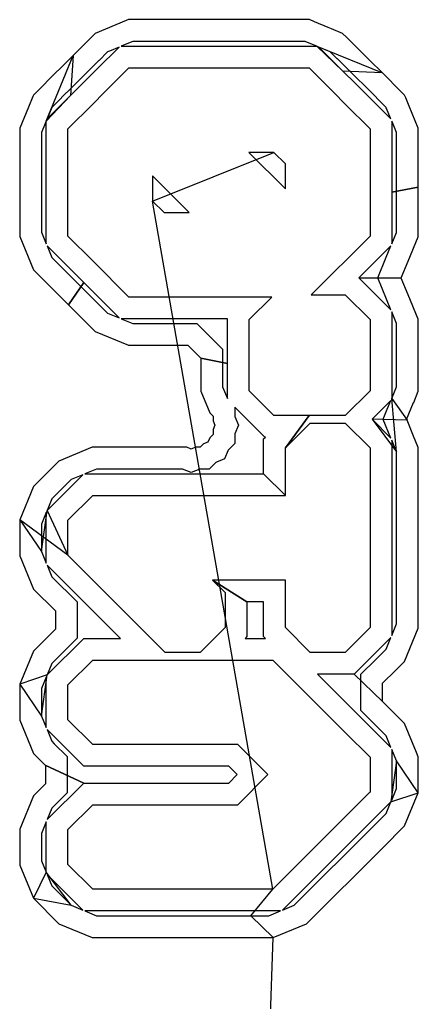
# Model space of a CAD drawing. Extents: x -122 to 0, y 0 to 97.
# Drawn here: x -10.65 to -7.9, y 63.82 to 70.61 of the extents above; entities that cross this region are included whole.
import ezdxf

# ---------------------------------------------------------------- set-up
doc = ezdxf.new("R2010")
doc.units = 0
doc.layers.add('milling', color=1, linetype='CONTINUOUS')
doc.layers.add('rapid_move', color=62, linetype='CONTINUOUS')

msp = doc.modelspace()

# ---------------------------------------------------------------- linework, layer by layer
at = {"layer": 'milling'}
for p, q in [((-9.9112, 70.6061), (-10.1254, 70.5175)), ((-9.8961, 70.6125), (-9.9112, 70.6063)), ((-9.9112, 70.6063), (-9.9112, 70.6061)), ((-9.68, 70.6125), (-9.8961, 70.6125)), ((-8.9892, 70.6125), (-9.68, 70.6125)), ((-8.6469, 70.6125), (-8.9892, 70.6125)), ((-8.6115, 70.5978), (-8.6469, 70.6125)), ((-8.6115, 70.5977), (-8.6115, 70.5978)), ((-8.5185, 70.5593), (-8.6115, 70.5977)), ((-10.1254, 70.5175), (-10.1617, 70.4808)), ((-8.4951, 70.5495), (-8.5185, 70.5593)), ((-8.495, 70.5495), (-8.4951, 70.5495)), ((-8.4183, 70.5178), (-8.495, 70.5495)), ((-8.3925, 70.4912), (-8.4183, 70.5178)), ((-10.1622, 70.4808), (-10.2784, 70.3647)), ((-10.1617, 70.4808), (-10.1622, 70.4808)), ((-9.9191, 70.4406), (-9.9463, 70.4293)), ((-9.9463, 70.4293), (-9.5884, 70.4293)), ((-9.866, 70.4625), (-9.9191, 70.4406)), ((-9.7421, 70.4625), (-9.866, 70.4625)), ((-9.0513, 70.4625), (-9.7421, 70.4625)), ((-9.5884, 70.4293), (-9.5884, 70.4293)), ((-9.5884, 70.4293), (-8.9546, 70.4293)), ((-8.677, 70.4625), (-9.0513, 70.4625)), ((-8.9546, 70.4293), (-8.5967, 70.4293)), ((-8.6157, 70.4372), (-8.677, 70.4625)), ((-8.5967, 70.4293), (-8.6157, 70.4372)), ((-8.4163, 70.2571), (-8.5967, 70.4293)), ((-8.5967, 70.4293), (-8.1442, 70.2441)), ((-8.3912, 70.4912), (-8.3925, 70.4912)), ((-8.2646, 70.3647), (-8.3912, 70.4912)), ((-10.4635, 69.9113), (-10.2784, 70.3647)), ((-10.2784, 70.3644), (-10.3676, 70.2752)), ((-10.2784, 70.3647), (-10.2964, 70.0875)), ((-10.2784, 70.3647), (-10.2784, 70.3644)), ((-10.112, 70.2719), (-9.9607, 70.4233)), ((-10.0404, 70.3903), (-10.0991, 70.3311)), ((-10.0277, 70.3956), (-10.0404, 70.3903)), ((-10.0276, 70.3955), (-10.0277, 70.3956)), ((-9.9607, 70.4233), (-10.0276, 70.3955)), ((-8.504, 70.3908), (-8.5825, 70.4234)), ((-8.5825, 70.4234), (-8.4163, 70.2571)), ((-8.4566, 70.342), (-8.504, 70.3908)), ((-8.2646, 70.3644), (-8.2646, 70.3647)), ((-8.2335, 70.3333), (-8.2646, 70.3644)), ((-10.1284, 70.3023), (-10.3055, 70.1252)), ((-10.0998, 70.3311), (-10.1284, 70.3025)), ((-10.1284, 70.3025), (-10.1284, 70.3023)), ((-10.0991, 70.3311), (-10.0998, 70.3311)), ((-8.4541, 70.342), (-8.4566, 70.342)), ((-8.4146, 70.3025), (-8.4541, 70.342)), ((-8.4146, 70.3023), (-8.4146, 70.3025)), ((-8.3835, 70.2712), (-8.4146, 70.3023)), ((-8.1443, 70.2441), (-8.2335, 70.3333)), ((-10.3989, 70.2441), (-10.5283, 70.1146)), ((-10.3987, 70.2441), (-10.3989, 70.2441)), ((-10.3676, 70.2752), (-10.3987, 70.2441)), ((-10.2136, 70.1704), (-10.112, 70.2719)), ((-10.0636, 70.1083), (-9.9025, 70.2693)), ((-9.9025, 70.2693), (-9.8926, 70.2793)), ((-9.8926, 70.2793), (-9.6506, 70.2793)), ((-9.6506, 70.2793), (-8.8925, 70.2793)), ((-8.8925, 70.2793), (-8.6505, 70.2793)), ((-8.6505, 70.2793), (-8.6475, 70.2762)), ((-8.6475, 70.2762), (-8.4795, 70.1083)), ((-8.1442, 70.2441), (-8.4163, 70.2571)), ((-8.4163, 70.2571), (-8.3295, 70.1704)), ((-8.2064, 70.0941), (-8.3835, 70.2712)), ((-8.1442, 70.2441), (-8.1443, 70.2441)), ((-8.0147, 70.1146), (-8.1442, 70.2441)), ((-10.2964, 70.0875), (-10.2136, 70.1703)), ((-10.2136, 70.1703), (-10.2136, 70.1704)), ((-8.3295, 70.1704), (-8.3295, 70.1703)), ((-8.3295, 70.1703), (-8.2517, 70.0924)), ((-10.5515, 70.0913), (-10.5553, 70.0821)), ((-10.5283, 70.1144), (-10.5515, 70.0913)), ((-10.5283, 70.1146), (-10.5283, 70.1144)), ((-10.3368, 70.0941), (-10.3783, 70.0525)), ((-10.3366, 70.0941), (-10.3368, 70.0941)), ((-10.3055, 70.1252), (-10.3366, 70.0941)), ((-10.1424, 70.0293), (-10.0636, 70.1082)), ((-10.0636, 70.1082), (-10.0636, 70.1083)), ((-8.4795, 70.1083), (-8.4795, 70.1082)), ((-8.4795, 70.1082), (-8.4007, 70.0293)), ((-8.2517, 70.0924), (-8.0859, 69.9266)), ((-8.2063, 70.0941), (-8.2064, 70.0941)), ((-8.1647, 70.0525), (-8.2063, 70.0941)), ((-8.0147, 70.1144), (-8.0147, 70.1146)), ((-7.9915, 70.0912), (-8.0147, 70.1144)), ((-7.9831, 70.0711), (-7.9915, 70.0912)), ((-10.5553, 70.0821), (-10.5855, 70.0087)), ((-10.2964, 70.0875), (-10.4635, 69.9113)), ((-10.4571, 69.9267), (-10.2964, 70.0875)), ((-10.3783, 70.0523), (-10.4242, 70.0065)), ((-10.3783, 70.0525), (-10.3783, 70.0523)), ((-10.3135, 69.8583), (-10.1425, 70.0293)), ((-10.1425, 70.0293), (-10.1424, 70.0293)), ((-8.4007, 70.0293), (-8.4006, 70.0293)), ((-8.4006, 70.0293), (-8.2296, 69.8583)), ((-8.1647, 70.0523), (-8.1647, 70.0525)), ((-8.1187, 70.0064), (-8.1647, 70.0523)), ((-7.9603, 70.0155), (-7.9831, 70.0711)), ((-10.5858, 70.0086), (-10.6467, 69.8617)), ((-10.5855, 70.0087), (-10.5858, 70.0086)), ((-10.4242, 70.0065), (-10.4571, 69.9267)), ((-8.117, 70.0022), (-8.1187, 70.0064)), ((-8.0859, 69.9266), (-8.117, 70.0022)), ((-7.96, 70.0154), (-7.9603, 70.0155)), ((-7.8963, 69.8617), (-7.96, 70.0154)), ((-10.4709, 69.894), (-10.4967, 69.8317)), ((-10.4705, 69.8941), (-10.4709, 69.894)), ((-10.4635, 69.9113), (-10.4705, 69.8941)), ((-10.4635, 69.554), (-10.4635, 69.9113)), ((-8.0754, 69.901), (-8.0796, 69.9114)), ((-8.0796, 69.9114), (-8.0796, 69.4204)), ((-8.075, 69.9009), (-8.0754, 69.901)), ((-8.0463, 69.8317), (-8.075, 69.9009)), ((-10.6467, 69.8617), (-10.6467, 69.8286)), ((-10.6467, 69.8286), (-10.6467, 69.5192)), ((-10.4967, 69.8317), (-10.4967, 69.7665)), ((-10.3135, 69.8582), (-10.3135, 69.8583)), ((-10.3135, 69.6162), (-10.3135, 69.8582)), ((-8.2296, 69.8583), (-8.2296, 69.3583)), ((-8.0463, 69.5172), (-8.0463, 69.8317)), ((-7.8963, 69.4551), (-7.8963, 69.8617)), ((-10.4967, 69.7665), (-10.4967, 69.4571)), ((-8.8925, 69.6952), (-9.0665, 69.6952)), ((-9.0665, 69.6952), (-8.8137, 69.4424)), ((-8.8137, 69.6163), (-8.8925, 69.6952)), ((-10.3135, 69.1162), (-10.3135, 69.6162)), ((-8.8137, 69.4424), (-8.8137, 69.6163)), ((-10.4635, 69.0624), (-10.4635, 69.554)), ((-10.4635, 69.554), (-10.4635, 69.554)), ((-10.6467, 69.5192), (-10.6467, 69.1128)), ((-9.4766, 69.2794), (-9.7294, 69.5322)), ((-9.7294, 69.5322), (-9.7294, 69.3583)), ((-8.0463, 69.1426), (-8.0463, 69.5172)), ((-10.4967, 69.4571), (-10.4967, 69.1427)), ((-7.8963, 69.4551), (-8.0796, 69.4204)), ((-8.0796, 69.4204), (-7.8963, 69.4551)), ((-8.0796, 69.4204), (-8.0796, 69.0621)), ((-7.8963, 69.1127), (-7.8963, 69.4551)), ((-9.7294, 69.3583), (-9.6505, 69.2794)), ((-8.2296, 69.3583), (-8.2296, 69.1162)), ((-9.6505, 69.2794), (-9.4766, 69.2794)), ((-10.4967, 69.1427), (-10.4635, 69.0624)), ((-8.0796, 69.0621), (-8.0463, 69.1426)), ((-10.6467, 69.1128), (-10.5516, 68.883)), ((-10.1425, 68.9452), (-10.3135, 69.1162)), ((-8.2296, 69.1162), (-8.6351, 68.7108)), ((-7.966, 68.9445), (-7.8963, 69.1127)), ((-10.2046, 68.7952), (-10.4577, 69.0483)), ((-10.4577, 69.0483), (-10.4243, 68.9679)), ((-8.0854, 69.0484), (-8.3058, 68.828)), ((-8.1175, 68.9708), (-8.0854, 69.0484)), ((-10.4243, 68.9679), (-10.1596, 68.7032)), ((-9.8926, 68.6953), (-10.1425, 68.9452)), ((-8.1767, 68.8281), (-8.1175, 68.9708)), ((-8.0143, 68.8279), (-7.9661, 68.9445)), ((-7.9661, 68.9445), (-7.966, 68.9445)), ((-10.5516, 68.883), (-10.3096, 68.6411)), ((-8.0136, 68.8264), (-8.3058, 68.828)), ((-8.3058, 68.828), (-8.0854, 68.6076)), ((-8.3058, 68.828), (-8.0136, 68.8264)), ((-8.1766, 68.828), (-8.1767, 68.8281)), ((-8.1767, 68.8278), (-8.1766, 68.828)), ((-8.1159, 68.6812), (-8.1767, 68.8278)), ((-8.0136, 68.8264), (-8.0143, 68.8279)), ((-7.9661, 68.7114), (-8.0136, 68.8264)), ((-10.3096, 68.6411), (-10.2046, 68.7952)), ((-10.2046, 68.7952), (-10.3096, 68.6411)), ((-9.9603, 68.551), (-10.2046, 68.7952)), ((-10.1596, 68.7032), (-10.0408, 68.5844)), ((-9.6505, 68.6953), (-9.8926, 68.6953)), ((-8.908, 68.6953), (-9.6505, 68.6953)), ((-9.0636, 68.5398), (-8.908, 68.6953)), ((-8.6351, 68.7108), (-8.4006, 68.7108)), ((-8.4006, 68.7108), (-8.2296, 68.5398)), ((-8.0854, 68.6076), (-8.1159, 68.6812)), ((-7.966, 68.7114), (-7.9661, 68.7114)), ((-7.8963, 68.5432), (-7.966, 68.7114)), ((-10.3096, 68.6411), (-10.1257, 68.4571)), ((-8.0463, 68.5133), (-8.0796, 68.5938)), ((-8.0796, 68.5938), (-8.0796, 67.9938)), ((-10.0408, 68.5844), (-9.9603, 68.551)), ((-9.5884, 68.5453), (-9.9466, 68.5453)), ((-9.9466, 68.5453), (-9.866, 68.512)), ((-9.2136, 68.5453), (-9.5884, 68.5453)), ((-9.2136, 68.2356), (-9.2136, 68.5453)), ((-9.0636, 68.2977), (-9.0636, 68.5398)), ((-8.2296, 68.5398), (-8.2296, 68.0478)), ((-7.8963, 68.0443), (-7.8963, 68.5432)), ((-9.866, 68.512), (-9.4915, 68.512)), ((-9.4915, 68.512), (-9.4239, 68.512)), ((-9.4239, 68.512), (-9.2468, 68.3349)), ((-8.0463, 68.0744), (-8.0463, 68.5133)), ((-8.0463, 68.5133), (-8.0463, 68.5133)), ((-10.1257, 68.4571), (-9.8959, 68.362)), ((-9.8959, 68.362), (-9.5536, 68.362)), ((-9.5536, 68.362), (-9.486, 68.362)), ((-9.486, 68.362), (-9.3968, 68.2728)), ((-9.2468, 68.3349), (-9.2468, 68.0844)), ((-9.3968, 68.2728), (-9.2136, 68.2356)), ((-9.2136, 68.2356), (-9.3968, 68.2728)), ((-9.3968, 68.2728), (-9.3968, 68.1465)), ((-9.0636, 68.0478), (-9.0636, 68.2977)), ((-9.2136, 67.9939), (-9.2136, 68.2356)), ((-9.3968, 68.1465), (-9.3968, 68.0443)), ((-9.2468, 68.0844), (-9.2468, 68.0742)), ((-9.2468, 68.0742), (-9.2136, 67.9939)), ((-8.0796, 67.9938), (-8.0463, 68.0744)), ((-9.3968, 68.0443), (-9.3352, 67.8957)), ((-8.8926, 67.8768), (-9.0636, 68.0478)), ((-8.2296, 68.0478), (-8.4006, 67.8768)), ((-8.0463, 67.6262), (-8.0796, 67.9938)), ((-8.0796, 67.9938), (-7.974, 67.8437)), ((-7.9283, 67.9669), (-7.8963, 68.0443)), ((-8.9547, 67.7268), (-9.1619, 67.9341)), ((-9.1619, 67.9341), (-9.1619, 67.8694)), ((-8.0854, 67.98), (-8.2151, 67.8503)), ((-8.1391, 67.8504), (-8.1101, 67.9202)), ((-8.1101, 67.9202), (-8.0854, 67.98)), ((-7.9767, 67.8502), (-7.9285, 67.9669)), ((-7.9285, 67.9669), (-7.9283, 67.9669)), ((-9.3352, 67.8957), (-9.3119, 67.8724)), ((-9.3119, 67.8724), (-9.3119, 67.8394)), ((-9.1619, 67.8694), (-9.137, 67.8094)), ((-8.6505, 67.8768), (-8.8926, 67.8768)), ((-8.8137, 67.6527), (-8.6505, 67.8768)), ((-8.6505, 67.8768), (-8.8137, 67.6527)), ((-8.6427, 67.8768), (-8.6505, 67.8768)), ((-8.4006, 67.8768), (-8.6427, 67.8768)), ((-7.974, 67.8437), (-8.2151, 67.8503)), ((-8.2151, 67.8503), (-8.0854, 67.7205)), ((-8.2151, 67.8503), (-8.0463, 67.6262)), ((-8.1391, 67.8503), (-8.1391, 67.8504)), ((-8.1391, 67.8502), (-8.1391, 67.8503)), ((-8.0854, 67.7205), (-8.1391, 67.8502)), ((-7.974, 67.8437), (-7.9767, 67.8502)), ((-9.3119, 67.8394), (-9.2994, 67.8093)), ((-9.2994, 67.8093), (-9.3119, 67.779)), ((-9.3119, 67.779), (-9.3119, 67.7461)), ((-9.137, 67.8094), (-9.1619, 67.7492)), ((-8.8137, 67.6527), (-8.6427, 67.8237)), ((-8.6427, 67.8237), (-8.4006, 67.8237)), ((-8.4006, 67.8237), (-8.2296, 67.6527)), ((-7.9285, 67.7337), (-7.974, 67.8437)), ((-9.3351, 67.7229), (-9.3476, 67.6927)), ((-9.3119, 67.7461), (-9.3351, 67.7229)), ((-9.1619, 67.7492), (-9.1619, 67.684)), ((-8.9637, 67.7148), (-8.9516, 67.7268)), ((-8.9637, 67.4737), (-8.9637, 67.7148)), ((-8.9516, 67.7268), (-8.9547, 67.7268)), ((-7.8963, 67.656), (-7.9285, 67.7337)), ((-10.1458, 67.6569), (-10.3756, 67.5618)), ((-9.4945, 67.6569), (-10.1458, 67.6569)), ((-9.4642, 67.6444), (-9.4945, 67.6569)), ((-9.4341, 67.6569), (-9.4642, 67.6444)), ((-9.4011, 67.6569), (-9.4341, 67.6569)), ((-9.3779, 67.6802), (-9.4011, 67.6569)), ((-9.3476, 67.6927), (-9.3779, 67.6802)), ((-9.1619, 67.684), (-9.208, 67.638)), ((-8.8137, 67.3237), (-8.8137, 67.6527)), ((-8.2296, 67.6527), (-8.2296, 66.4107)), ((-8.0463, 67.6262), (-8.0796, 67.7066)), ((-8.0796, 67.7066), (-8.0796, 66.3567)), ((-7.8963, 66.4073), (-7.8963, 67.656)), ((-9.2328, 67.5779), (-9.293, 67.553)), ((-9.208, 67.638), (-9.2328, 67.5779)), ((-8.0463, 66.4372), (-8.0463, 67.6262)), ((-8.0463, 67.6262), (-8.0463, 67.6262)), ((-10.3756, 67.5618), (-10.5516, 67.3858)), ((-9.293, 67.553), (-9.339, 67.5069)), ((-10.4576, 67.2207), (-10.2105, 67.4678)), ((-10.2105, 67.4678), (-10.2907, 67.4345)), ((-10.1159, 67.5069), (-10.1962, 67.4737)), ((-10.1962, 67.4737), (-8.9637, 67.4737)), ((-9.5243, 67.5069), (-10.1159, 67.5069)), ((-9.4641, 67.482), (-9.5243, 67.5069)), ((-9.4041, 67.5069), (-9.4641, 67.482)), ((-9.339, 67.5069), (-9.4041, 67.5069)), ((-8.8137, 67.3237), (-8.9637, 67.4737)), ((-8.9637, 67.4737), (-8.8137, 67.3237)), ((-10.5516, 67.3858), (-10.6467, 67.156)), ((-10.2907, 67.4345), (-10.4243, 67.3009)), ((-10.3135, 67.1527), (-10.1425, 67.3237)), ((-10.1425, 67.3237), (-8.8137, 67.3237)), ((-10.4243, 67.3009), (-10.4576, 67.2207)), ((-10.4243, 67.3009), (-10.4243, 67.3009)), ((-10.4967, 66.9371), (-10.4576, 67.2207)), ((-10.4635, 67.2064), (-10.4967, 67.1261)), ((-10.4635, 66.8568), (-10.4635, 67.2064)), ((-10.4576, 67.2207), (-10.3135, 66.9106)), ((-10.6467, 67.156), (-10.4967, 66.9371)), ((-10.3135, 66.9106), (-10.6467, 67.156)), ((-10.6467, 67.156), (-10.6467, 66.9072)), ((-10.4967, 67.1261), (-10.4967, 66.9371)), ((-10.3135, 66.9106), (-10.3135, 67.1527)), ((-10.6467, 66.9072), (-10.5516, 66.6774)), ((-10.4967, 66.9371), (-10.4635, 66.8568)), ((-10.1425, 66.7396), (-10.3135, 66.9106)), ((-10.2046, 66.5896), (-10.4577, 66.8427)), ((-10.4577, 66.8427), (-10.4243, 66.7623)), ((-10.4243, 66.7623), (-10.2503, 66.5883)), ((-9.6426, 66.2397), (-10.1425, 66.7396)), ((-8.8137, 66.7396), (-9.3164, 66.7396)), ((-9.3164, 66.7396), (-9.0795, 66.5896)), ((-9.0795, 66.5896), (-9.3164, 66.7396)), ((-9.3164, 66.7396), (-9.2295, 66.6528)), ((-8.8137, 66.4107), (-8.8137, 66.7396)), ((-10.5516, 66.6774), (-10.4003, 66.5262)), ((-9.2295, 66.6528), (-9.2295, 66.6528)), ((-9.2295, 66.6528), (-9.2295, 66.4107)), ((-10.2503, 66.5883), (-10.2503, 66.3378)), ((-9.9515, 66.3366), (-10.2046, 66.5896)), ((-9.0795, 66.5896), (-9.0795, 66.3486)), ((-8.9637, 66.5896), (-9.0795, 66.5896)), ((-8.9637, 66.3486), (-8.9637, 66.5896)), ((-10.4003, 66.5262), (-10.4003, 66.3999)), ((-8.0796, 66.3567), (-8.0463, 66.4372)), ((-10.4003, 66.3999), (-10.4895, 66.3107)), ((-9.2295, 66.4107), (-9.4005, 66.2397)), ((-8.6427, 66.2397), (-8.8137, 66.4107)), ((-8.2296, 66.4107), (-8.4006, 66.2397)), ((-7.9915, 66.1774), (-7.8963, 66.4073)), ((-10.4895, 66.3107), (-10.5516, 66.2487)), ((-10.4576, 66.0836), (-10.2046, 66.3366)), ((-10.2503, 66.3378), (-10.4243, 66.1638)), ((-10.2046, 66.3366), (-10.2046, 66.3366)), ((-10.2046, 66.3366), (-9.9515, 66.3366)), ((-9.0795, 66.3486), (-9.0916, 66.3366)), ((-9.0916, 66.3366), (-8.9516, 66.3366)), ((-8.9516, 66.3366), (-8.9637, 66.3486)), ((-8.0853, 66.3429), (-8.3385, 66.0897)), ((-8.1186, 66.2625), (-8.0853, 66.3429)), ((-10.5516, 66.2487), (-10.6467, 66.0189)), ((-9.4005, 66.2397), (-9.6426, 66.2397)), ((-8.4006, 66.2397), (-8.6427, 66.2397)), ((-8.1925, 66.1886), (-8.1186, 66.2625)), ((-10.4243, 66.1638), (-10.4576, 66.0836)), ((-10.3135, 66.0156), (-10.1425, 66.1866)), ((-10.1425, 66.1866), (-8.9005, 66.1866)), ((-8.9005, 66.1866), (-8.7295, 66.0156)), ((-8.2928, 66.0885), (-8.1925, 66.1886)), ((-8.0535, 66.1155), (-7.9915, 66.1774)), ((-10.4576, 66.0836), (-10.6467, 66.0189)), ((-10.4967, 65.8), (-10.4576, 66.0836)), ((-8.3385, 66.0897), (-8.5916, 66.0897)), ((-8.5916, 66.0897), (-8.5795, 66.0777)), ((-8.1428, 65.9), (-8.3385, 66.0897)), ((-8.3385, 66.0897), (-8.1428, 65.9)), ((-8.2928, 66.0884), (-8.2928, 66.0885)), ((-8.2928, 65.8379), (-8.2928, 66.0884)), ((-8.1428, 66.0263), (-8.0536, 66.1155)), ((-8.0536, 66.1155), (-8.0535, 66.1155)), ((-10.6467, 66.0189), (-10.4967, 65.8)), ((-10.6467, 66.0189), (-10.6467, 65.7701)), ((-10.4635, 66.0693), (-10.4967, 65.989)), ((-10.4635, 65.7197), (-10.4635, 66.0693)), ((-10.3135, 65.7735), (-10.3135, 66.0156)), ((-8.7295, 66.0156), (-8.7295, 66.0155)), ((-8.7295, 66.0155), (-8.4007, 65.6866)), ((-8.5795, 66.0777), (-8.5795, 66.0776)), ((-8.5795, 66.0776), (-8.3386, 65.8366)), ((-8.1428, 65.9), (-8.1428, 66.0263)), ((-10.4967, 65.989), (-10.4967, 65.8)), ((-7.9913, 65.7486), (-8.1428, 65.9)), ((-8.3386, 65.8366), (-8.3385, 65.8366)), ((-8.3385, 65.8366), (-8.0853, 65.5833)), ((-8.203, 65.7482), (-8.2928, 65.8379)), ((-10.6467, 65.7701), (-10.5517, 65.5405)), ((-10.4967, 65.8), (-10.4635, 65.7197)), ((-10.1425, 65.6025), (-10.3135, 65.7735)), ((-8.1185, 65.6636), (-8.203, 65.7482)), ((-7.9082, 65.5476), (-7.9913, 65.7486)), ((-10.2046, 65.4525), (-10.4577, 65.7056)), ((-10.4577, 65.7056), (-10.4245, 65.6255)), ((-8.4007, 65.6866), (-8.4006, 65.6866)), ((-8.4006, 65.6866), (-8.2296, 65.5156)), ((-10.4245, 65.6255), (-10.4079, 65.6088)), ((-10.4079, 65.6088), (-10.3189, 65.5201)), ((-8.0853, 65.5833), (-8.1185, 65.6636)), ((-10.5517, 65.5405), (-10.4711, 65.4599)), ((-9.1425, 65.6025), (-10.1425, 65.6025)), ((-8.9347, 65.3946), (-9.1425, 65.6025)), ((-8.0463, 65.4891), (-8.0796, 65.5696)), ((-8.0796, 65.5696), (-8.0796, 65.2193)), ((-7.9081, 65.5476), (-7.9082, 65.5476)), ((-7.8963, 65.5189), (-7.9081, 65.5476)), ((-10.3189, 65.5201), (-10.3189, 65.5198)), ((-10.3189, 65.5198), (-10.3187, 65.5196)), ((-10.3187, 65.5196), (-10.3188, 65.3952)), ((-8.2296, 65.5156), (-8.2296, 65.5155)), ((-8.2296, 65.5155), (-8.2296, 65.2735)), ((-8.0463, 65.4891), (-8.0852, 65.2059)), ((-7.8963, 65.2699), (-8.0463, 65.4891)), ((-8.0463, 65.2998), (-8.0463, 65.4891)), ((-7.8963, 65.2699), (-7.8963, 65.5189)), ((-10.4711, 65.4599), (-10.2046, 65.3367)), ((-10.2046, 65.3367), (-10.4711, 65.4599)), ((-10.4711, 65.4599), (-10.4689, 65.4578)), ((-10.4689, 65.4578), (-10.4687, 65.4576)), ((-10.4687, 65.4576), (-10.4688, 65.3949)), ((-9.2046, 65.4525), (-10.2046, 65.4525)), ((-9.1467, 65.3946), (-9.2046, 65.4525)), ((-10.4688, 65.3949), (-10.4687, 65.3315)), ((-10.4576, 65.0836), (-10.2046, 65.3367)), ((-10.3188, 65.3952), (-10.3187, 65.2695)), ((-10.2046, 65.3367), (-9.2047, 65.3367)), ((-9.2047, 65.3367), (-9.1467, 65.3946)), ((-9.1426, 65.1867), (-8.9347, 65.3946)), ((-10.4687, 65.3315), (-10.5517, 65.2486)), ((-10.3189, 65.269), (-10.407, 65.1811)), ((-10.3187, 65.2695), (-10.3189, 65.2693)), ((-10.3189, 65.2693), (-10.3189, 65.269)), ((-8.2321, 65.271), (-8.9005, 64.6026)), ((-8.2296, 65.2735), (-8.2321, 65.271)), ((-8.0852, 65.2059), (-7.8963, 65.2699)), ((-8.0796, 65.2193), (-8.0463, 65.2998)), ((-7.9914, 65.0404), (-7.8963, 65.2699)), ((-10.5517, 65.2486), (-10.6467, 65.019)), ((-8.0852, 65.2059), (-8.8328, 64.4583)), ((-8.1186, 65.1252), (-8.0852, 65.2059)), ((-10.4245, 65.1636), (-10.4576, 65.0836)), ((-10.407, 65.1811), (-10.4245, 65.1636)), ((-10.3135, 65.0157), (-10.1425, 65.1867)), ((-10.1425, 65.1867), (-9.1426, 65.1867)), ((-10.4635, 65.0694), (-10.4967, 64.9891)), ((-10.4635, 64.7197), (-10.4635, 65.0694)), ((-8.2064, 65.0375), (-8.1186, 65.1252)), ((-10.6467, 65.019), (-10.6467, 64.7702)), ((-10.3135, 64.7736), (-10.3135, 65.0157)), ((-8.7522, 64.4917), (-8.2064, 65.0375)), ((-8.2064, 65.0375), (-8.2064, 65.0375)), ((-8.1443, 64.8875), (-7.9914, 65.0404)), ((-10.4967, 64.9891), (-10.4967, 64.8001)), ((-8.6673, 64.3644), (-8.1443, 64.8875)), ((-10.4967, 64.8001), (-10.4967, 64.8001)), ((-10.4967, 64.8001), (-10.4635, 64.7197)), ((-10.6467, 64.7702), (-10.5516, 64.5404)), ((-10.1425, 64.6026), (-10.3135, 64.7736)), ((-10.4635, 64.7197), (-10.5516, 64.5404)), ((-10.2907, 64.4916), (-10.4635, 64.7197)), ((-10.2103, 64.4583), (-10.4577, 64.7057)), ((-10.4577, 64.7057), (-10.4243, 64.6253)), ((-10.4243, 64.6253), (-10.2907, 64.4916)), ((-9.1426, 64.6026), (-10.1425, 64.6026)), ((-10.1425, 64.6026), (-10.1425, 64.6026)), ((-8.9005, 64.6026), (-9.1426, 64.6026)), ((-9.051, 64.4193), (-8.9005, 64.6026)), ((-10.5516, 64.5404), (-10.2907, 64.4916)), ((-10.5516, 64.5404), (-10.3756, 64.3644)), ((-10.2907, 64.4916), (-10.2103, 64.4583)), ((-9.2047, 64.4526), (-10.1965, 64.4526)), ((-10.1965, 64.4526), (-10.116, 64.4193)), ((-8.8464, 64.4526), (-9.2047, 64.4526)), ((-9.2047, 64.4526), (-9.2047, 64.4526)), ((-8.927, 64.4193), (-8.8464, 64.4526)), ((-8.8328, 64.4583), (-8.7522, 64.4917)), ((-10.116, 64.4193), (-9.051, 64.4193)), ((-8.8971, 64.2693), (-9.051, 64.4193)), ((-9.051, 64.4193), (-8.927, 64.4193)), ((-10.3756, 64.3644), (-10.1458, 64.2693)), ((-8.8971, 64.2693), (-8.6673, 64.3644)), ((-10.1458, 64.2693), (-9.1131, 64.2693)), ((-9.1131, 64.2693), (-8.8971, 64.2693))]:
    msp.add_line(p, q, dxfattribs=at)
at = {"layer": 'rapid_move'}
for p, q in [((-9.7294, 69.3583), (-8.8925, 69.6952)), ((-8.9005, 64.6026), (-9.7294, 69.3583)), ((-8.9637, 62.4442), (-8.8971, 64.2693))]:
    msp.add_line(p, q, dxfattribs=at)

doc.saveas('drawing.dxf')
